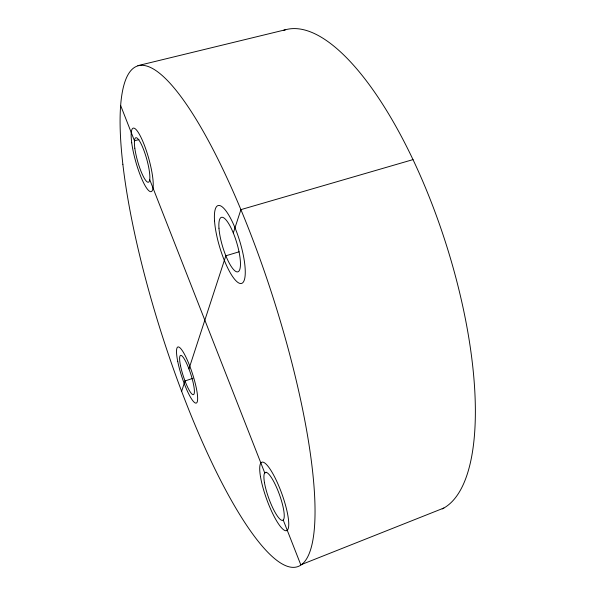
<?xml version="1.0" encoding="UTF-8"?>
<svg xmlns="http://www.w3.org/2000/svg" width="595" height="595" viewBox="0 0 595 595"><rect width="100%" height="100%" fill="white"/><g stroke="black" fill="none" stroke-linecap="round" stroke-linejoin="round"><path stroke-width="0.89" d="M181.587 391.443L185.008 380.964L192.906 378.323M188.942 368.9L225.84 255.805L239.123 251.797M233.3 232.957L240.908 209.633L413.042 159.601M443.855 508.033L300.795 564.826L283.22 520.008M266.486 472.281L264.753 472.921L149.732 179.66M138.977 139.594L134.477 140.777L120.629 105.464M137.847 65.658L285.488 29.75M283.815 30.271A252.273 89.049 72.3 0 1 443.372 235.761A252.273 89.049 72.3 0 1 442.204 508.918M214.527 220.812A40.661 10.465 73.2 0 0 239.264 283.205A40.661 10.465 73.2 0 0 235.642 229.373A40.661 10.465 73.2 0 0 214.527 220.812M131.726 142.815A32.985 6.679 74.2 0 0 150.505 191.664A32.985 6.679 74.2 0 0 144.384 145.254A32.985 6.679 74.2 0 0 131.726 142.815M177.756 361.559A29.512 5.526 71.9 0 0 196.06 403.113A29.512 5.526 71.9 0 0 187.44 360.399A29.512 5.526 71.9 0 0 177.756 361.559M122.86 164.28A262.841 58.6 72.3 0 0 284.73 565.25A262.841 58.6 72.3 0 0 244.724 218.945A262.841 58.6 72.3 0 0 122.86 164.28M260.461 476.536A36.392 8.07 70.1 0 0 285.109 530.591A36.392 8.07 70.1 0 0 277.114 482.106A36.392 8.07 70.1 0 0 260.461 476.536M264.47 482.642A25.466 5.645 70.1 0 0 281.755 520.305A25.466 5.645 70.1 0 0 275.998 486.137A25.466 5.645 70.1 0 0 264.47 482.642M218.967 228.235A28.456 7.319 73.2 0 0 236.349 271.707A28.456 7.319 73.2 0 0 233.619 233.746A28.456 7.319 73.2 0 0 218.967 228.235M134.82 148.2A23.086 4.671 74.2 0 0 147.984 182.241A23.086 4.671 74.2 0 0 143.596 149.59A23.086 4.671 74.2 0 0 134.82 148.2M180.508 365.739A20.654 3.868 71.9 0 0 193.323 394.686A20.654 3.868 71.9 0 0 187.202 364.661A20.654 3.868 71.9 0 0 180.508 365.739"/></g></svg>
